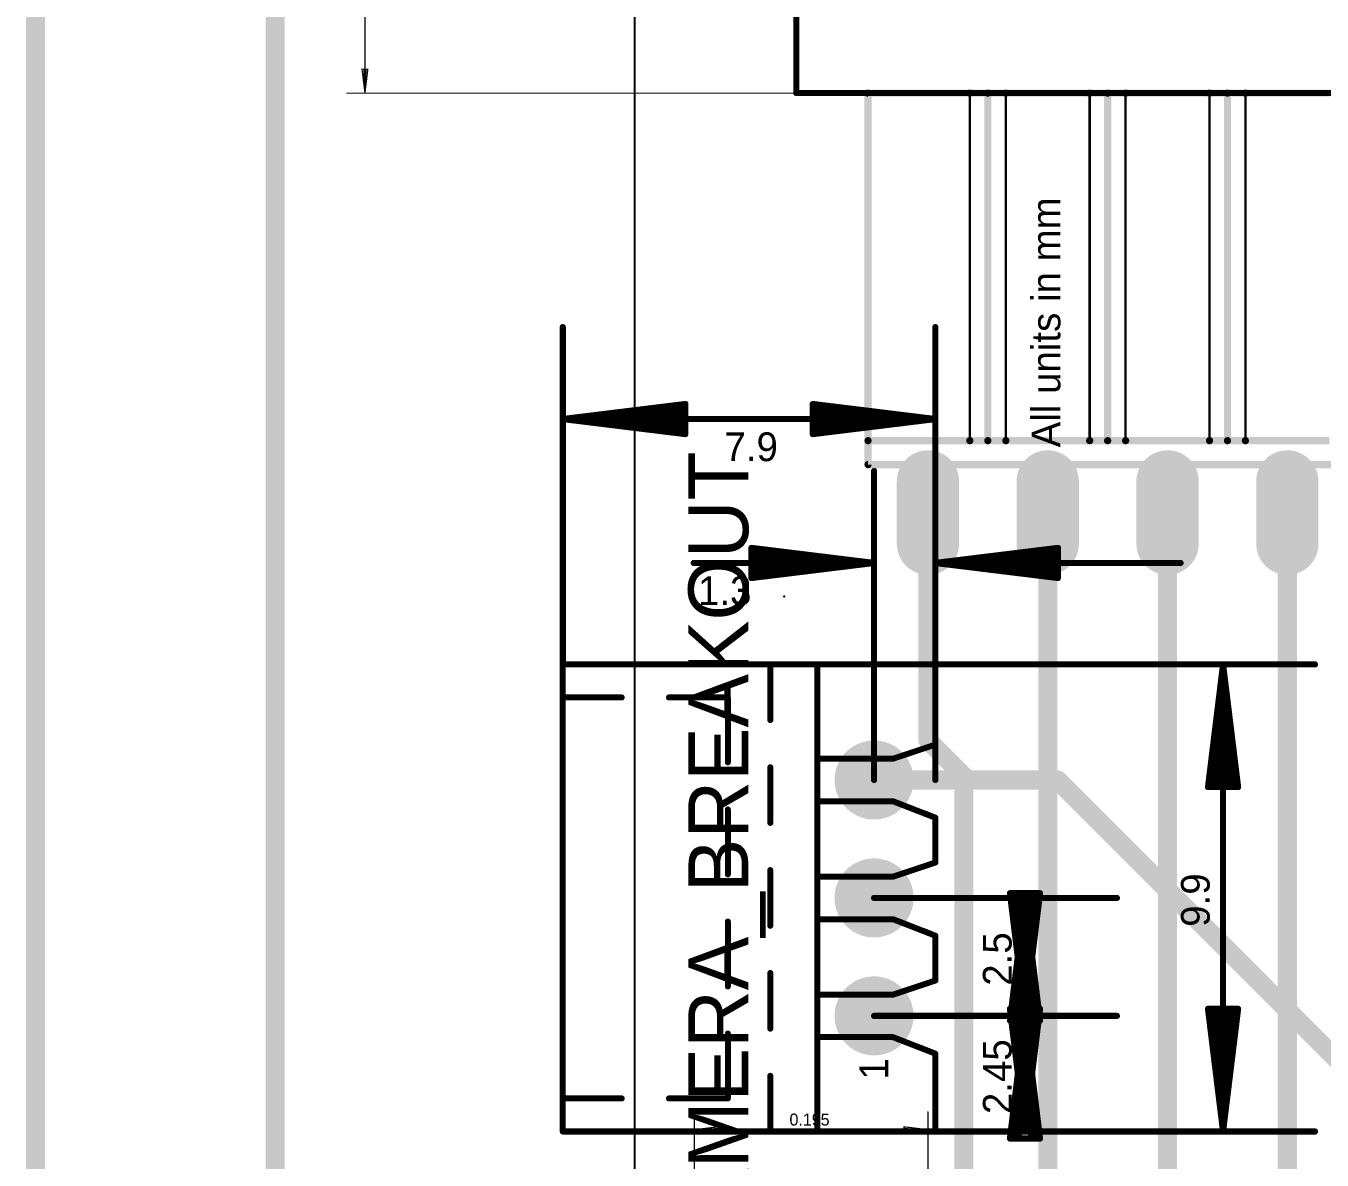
# Model space of a CAD drawing. Extents: x -0.51 to 2.89, y -0.85 to 2.71.
# Drawn here: x -0.508 to 0.574, y 0.53 to 1.476 of the extents above; entities that cross this region are included whole.
import ezdxf
from ezdxf.enums import TextEntityAlignment as Align

# ---------------------------------------------------------------- set-up
doc = ezdxf.new("R2010")
doc.units = 0
for name, color, linetype in [('1', 22, 'CONTINUOUS'), ('16', 175, 'CONTINUOUS'), ('17', 82, 'CONTINUOUS'), ('20', 7, 'CONTINUOUS'), ('21', 253, 'CONTINUOUS'), ('23', 7, 'CONTINUOUS'), ('27', 253, 'CONTINUOUS'), ('47', 253, 'CONTINUOUS'), ('49', 253, 'CONTINUOUS'), ('51', 253, 'CONTINUOUS')]:
    doc.layers.add(name, color=color, linetype=linetype)

# ---------------------------------------------------------------- blocks, each defined once
blk = doc.blocks.new('ROUNDP')
at = {"const_width": 0.5}
blk.add_lwpolyline([(0, -0.25, 1), (0, 0.25, 1), (0, -0.25)], format="xyb", dxfattribs=at)
blk = doc.blocks.new('RECT')
blk.add_solid([(-0.5, -0.5), (0.5, -0.5), (-0.5, 0.5), (0.5, 0.5)])
blk = doc.blocks.new('LONGP100')
at = {"const_width": 1}
blk.add_lwpolyline([(-0.5, 0), (0.5, 0)], dxfattribs=at)
at = {"const_width": 0.5}
for points in [[(-0.5, 0.25, 1), (-0.5, -0.25)], [(0.5, -0.25, 1), (0.5, 0.25)]]:
    blk.add_lwpolyline(points, format="xyb", dxfattribs=at)

msp = doc.modelspace()

# ---------------------------------------------------------------- linework, layer by layer
at = {"layer": '1', "const_width": 0.016}
for points in [[(-0.5, 2.7), (-0.5, -0.3)], [(0.245, 1.07), (0.245, 0.88)], [(0.345, 1.07), (0.345, 0.455)], [(0.445, 1.07), (0.445, 0.455)], [(0.545, 1.07), (0.545, 0.505)], [(0.245, 0.88), (0.275, 0.85)], [(0.275, 0.85), (0.275, 0.321)]]:
    msp.add_lwpolyline(points, dxfattribs=at)
at = {"layer": '1', "const_width": 0.008}
for points in [[(0.249, 1.07, 1), (0.241, 1.07)], [(0.349, 1.07, 1), (0.341, 1.07)], [(0.449, 1.07, 1), (0.441, 1.07)], [(0.549, 1.07, 1), (0.541, 1.07)], [(0.247828, 0.882828, 1), (0.242172, 0.877172)], [(0.241, 0.88, 1), (0.249, 0.88)], [(0.279, 0.85, 1), (0.271, 0.85)], [(0.272172, 0.847172, 1), (0.277828, 0.852828)]]:
    msp.add_lwpolyline(points, format="xyb", dxfattribs=at)
at = {"layer": '16', "const_width": 0.016}
for points in [[(-0.3, 2.55), (-0.3, -0.2)], [(0.2, 0.84685), (0.35315, 0.84685)], [(0.35315, 0.84685), (0.75, 0.45)]]:
    msp.add_lwpolyline(points, dxfattribs=at)
at = {"layer": '16', "const_width": 0.008}
for points in [[(0.2, 0.85085, 1), (0.2, 0.84285)], [(0.355978, 0.849679, 1), (0.350321, 0.844022)], [(0.35315, 0.84285, 1), (0.35315, 0.85085)]]:
    msp.add_lwpolyline(points, format="xyb", dxfattribs=at)
at = {"layer": '20'}
msp.add_line((0, 2.14), (0, 0), dxfattribs=at)
at = {"layer": '21'}
for points, const_width in [([(0.135, 2.12), (0.135, 1.42)], 0.005), ([(0.135, 1.42), (1.145, 1.42)], 0.005), ([(0.195, 1.13), (0.195, 1.42)], 0.006), ([(0.195, 1.42), (0.28, 1.42)], 0.006), ([(0.28, 1.42), (0.295, 1.42)], 0.006), ([(0.28, 1.42), (0.28, 1.13)], 0.002), ([(0.295, 1.42), (0.31, 1.42)], 0.006), ([(0.295, 1.42), (0.295, 1.13)], 0.006), ([(0.31, 1.42), (0.38, 1.42)], 0.006), ([(0.31, 1.42), (0.31, 1.13)], 0.002), ([(0.38, 1.42), (0.395, 1.42)], 0.006), ([(0.38, 1.42), (0.38, 1.13)], 0.002), ([(0.395, 1.42), (0.41, 1.42)], 0.006), ([(0.395, 1.42), (0.395, 1.13)], 0.006), ([(0.41, 1.42), (0.48, 1.42)], 0.006), ([(0.41, 1.42), (0.41, 1.13)], 0.002), ([(0.48, 1.42), (0.495, 1.42)], 0.006), ([(0.48, 1.42), (0.48, 1.13)], 0.002), ([(0.495, 1.42), (0.51, 1.42)], 0.006), ([(0.495, 1.42), (0.495, 1.13)], 0.006), ([(0.51, 1.42), (0.58, 1.42)], 0.006), ([(0.51, 1.42), (0.51, 1.13)], 0.002), ([(0.195, 1.11), (0.195, 1.13)], 0.006), ([(0.195, 1.13), (0.28, 1.13)], 0.006), ([(0.28, 1.13), (0.295, 1.13)], 0.006), ([(0.295, 1.13), (0.31, 1.13)], 0.006), ([(0.31, 1.13), (0.38, 1.13)], 0.006), ([(0.38, 1.13), (0.395, 1.13)], 0.006), ([(0.395, 1.13), (0.41, 1.13)], 0.006), ([(0.41, 1.13), (0.48, 1.13)], 0.006), ([(0.48, 1.13), (0.495, 1.13)], 0.006), ([(0.495, 1.13), (0.51, 1.13)], 0.006), ([(0.51, 1.13), (0.58, 1.13)], 0.006), ([(0.195, 1.11), (1.095, 1.11)], 0.006)]:
    msp.add_lwpolyline(points, dxfattribs=dict(at, const_width=const_width))
for points, const_width in [([(0.135, 1.42125, 1), (0.135, 1.41875)], 0.0025), ([(0.13375, 1.42, 1), (0.13625, 1.42)], 0.0025), ([(0.1965, 1.42, 1), (0.1935, 1.42)], 0.003), ([(0.195, 1.4215, 1), (0.195, 1.4185)], 0.003), ([(0.28, 1.4215, 1), (0.28, 1.4185)], 0.003), ([(0.28, 1.4185, 1), (0.28, 1.4215)], 0.003), ([(0.2805, 1.42, 1), (0.2795, 1.42)], 0.001), ([(0.295, 1.4215, 1), (0.295, 1.4185)], 0.003), ([(0.2965, 1.42, 1), (0.2935, 1.42)], 0.003), ([(0.295, 1.4185, 1), (0.295, 1.4215)], 0.003), ([(0.31, 1.4215, 1), (0.31, 1.4185)], 0.003), ([(0.31, 1.4185, 1), (0.31, 1.4215)], 0.003), ([(0.3105, 1.42, 1), (0.3095, 1.42)], 0.001), ([(0.38, 1.4215, 1), (0.38, 1.4185)], 0.003), ([(0.38, 1.4185, 1), (0.38, 1.4215)], 0.003), ([(0.3805, 1.42, 1), (0.3795, 1.42)], 0.001), ([(0.395, 1.4215, 1), (0.395, 1.4185)], 0.003), ([(0.3965, 1.42, 1), (0.3935, 1.42)], 0.003), ([(0.395, 1.4185, 1), (0.395, 1.4215)], 0.003), ([(0.41, 1.4215, 1), (0.41, 1.4185)], 0.003), ([(0.41, 1.4185, 1), (0.41, 1.4215)], 0.003), ([(0.4105, 1.42, 1), (0.4095, 1.42)], 0.001), ([(0.48, 1.4215, 1), (0.48, 1.4185)], 0.003), ([(0.48, 1.4185, 1), (0.48, 1.4215)], 0.003), ([(0.4805, 1.42, 1), (0.4795, 1.42)], 0.001), ([(0.495, 1.4215, 1), (0.495, 1.4185)], 0.003), ([(0.4965, 1.42, 1), (0.4935, 1.42)], 0.003), ([(0.495, 1.4185, 1), (0.495, 1.4215)], 0.003), ([(0.51, 1.4215, 1), (0.51, 1.4185)], 0.003), ([(0.51, 1.4185, 1), (0.51, 1.4215)], 0.003), ([(0.5105, 1.42, 1), (0.5095, 1.42)], 0.001), ([(0.1965, 1.13, 1), (0.1935, 1.13)], 0.003), ([(0.195, 1.1315, 1), (0.195, 1.1285)], 0.003), ([(0.1935, 1.13, 1), (0.1965, 1.13)], 0.003), ([(0.28, 1.1315, 1), (0.28, 1.1285)], 0.003), ([(0.28, 1.1285, 1), (0.28, 1.1315)], 0.003), ([(0.2795, 1.13, 1), (0.2805, 1.13)], 0.001), ([(0.295, 1.1315, 1), (0.295, 1.1285)], 0.003), ([(0.2935, 1.13, 1), (0.2965, 1.13)], 0.003), ([(0.295, 1.1285, 1), (0.295, 1.1315)], 0.003), ([(0.31, 1.1315, 1), (0.31, 1.1285)], 0.003), ([(0.31, 1.1285, 1), (0.31, 1.1315)], 0.003), ([(0.3095, 1.13, 1), (0.3105, 1.13)], 0.001), ([(0.38, 1.1315, 1), (0.38, 1.1285)], 0.003), ([(0.38, 1.1285, 1), (0.38, 1.1315)], 0.003), ([(0.3795, 1.13, 1), (0.3805, 1.13)], 0.001), ([(0.395, 1.1315, 1), (0.395, 1.1285)], 0.003), ([(0.3935, 1.13, 1), (0.3965, 1.13)], 0.003), ([(0.395, 1.1285, 1), (0.395, 1.1315)], 0.003), ([(0.41, 1.1315, 1), (0.41, 1.1285)], 0.003), ([(0.41, 1.1285, 1), (0.41, 1.1315)], 0.003), ([(0.4095, 1.13, 1), (0.4105, 1.13)], 0.001), ([(0.48, 1.1315, 1), (0.48, 1.1285)], 0.003), ([(0.48, 1.1285, 1), (0.48, 1.1315)], 0.003), ([(0.4795, 1.13, 1), (0.4805, 1.13)], 0.001), ([(0.495, 1.1315, 1), (0.495, 1.1285)], 0.003), ([(0.4935, 1.13, 1), (0.4965, 1.13)], 0.003), ([(0.495, 1.1285, 1), (0.495, 1.1315)], 0.003), ([(0.51, 1.1315, 1), (0.51, 1.1285)], 0.003), ([(0.51, 1.1285, 1), (0.51, 1.1315)], 0.003), ([(0.5095, 1.13, 1), (0.5105, 1.13)], 0.001), ([(0.195, 1.1115, 1), (0.195, 1.1085)], 0.003), ([(0.1935, 1.11, 1), (0.1965, 1.11)], 0.003)]:
    msp.add_lwpolyline(points, format="xyb", dxfattribs=dict(at, const_width=const_width))
at = {"layer": '23'}
for p in [(0.125, 1), (0.2, 0.65)]:
    msp.add_point(p, dxfattribs=at)
at = {"layer": '47'}
for points, const_width in [([(-0.225, 1.42), (-0.225, 2.12)], 0.001), ([(-0.225, 1.42), (-0.227456, 1.44)], 0.001), ([(-0.227456, 1.44), (-0.222544, 1.44)], 0.001), ([(-0.225, 1.42), (-0.226, 1.44)], 0.001), ([(-0.222544, 1.44), (-0.225, 1.42)], 0.001), ([(-0.224, 1.44), (-0.225, 1.42)], 0.001), ([(0.135, 1.42), (-0.24, 1.42)], 0.001), ([(-0.059843, 0.943307), (-0.059843, 1.224803)], 0.005118), ([(0.251181, 0.943307), (0.251181, 1.224803)], 0.005118), ([(0.04252, 1.1606), (-0.059843, 1.148031)], 0.005118), ([(0.04252, 1.158268), (-0.059843, 1.148031)], 0.005118), ([(0.04252, 1.135463), (0.04252, 1.1606)], 0.005118), ([(0.148819, 1.135463), (0.148819, 1.1606)], 0.005118), ([(0.148819, 1.1606), (0.251181, 1.148031)], 0.005118), ([(0.148819, 1.158268), (0.251181, 1.148031)], 0.005118), ([(0.04252, 1.15315), (-0.059843, 1.148031)], 0.005118), ([(0.251181, 1.148031), (-0.059843, 1.148031)], 0.005118), ([(-0.059843, 1.148031), (0.04252, 1.135463)], 0.005118), ([(-0.059843, 1.148031), (0.04252, 1.142913)], 0.005118), ([(-0.059843, 1.148031), (0.04252, 1.137795)], 0.005118), ([(0.148819, 1.15315), (0.251181, 1.148031)], 0.005118), ([(0.251181, 1.148031), (0.148819, 1.135463)], 0.005118), ([(0.251181, 1.148031), (0.148819, 1.142913)], 0.005118), ([(0.251181, 1.148031), (0.148819, 1.137795)], 0.005118), ([(0.2, 0.84685), (0.2, 1.104724)], 0.005118), ([(0.251181, 0.84685), (0.251181, 1.104724)], 0.005118), ([(0.097638, 1.015384), (0.097638, 1.040521)], 0.005118), ([(0.097638, 1.040521), (0.2, 1.027953)], 0.005118), ([(0.097638, 1.038189), (0.2, 1.027953)], 0.005118), ([(0.353543, 1.040521), (0.251181, 1.027953)], 0.005118), ([(0.353543, 1.038189), (0.251181, 1.027953)], 0.005118), ([(0.353543, 1.015384), (0.353543, 1.040521)], 0.005118), ([(0.2, 1.027953), (0.049494, 1.027953)], 0.005118), ([(0.097638, 1.033071), (0.2, 1.027953)], 0.005118), ([(0.2, 1.027953), (0.097638, 1.015384)], 0.005118), ([(0.2, 1.027953), (0.097638, 1.022835)], 0.005118), ([(0.2, 1.027953), (0.097638, 1.017717)], 0.005118), ([(0.353543, 1.033071), (0.251181, 1.027953)], 0.005118), ([(0.251181, 1.027953), (0.455906, 1.027953)], 0.005118), ([(0.251181, 1.027953), (0.353543, 1.015384)], 0.005118), ([(0.251181, 1.027953), (0.353543, 1.022835)], 0.005118), ([(0.251181, 1.027953), (0.353543, 1.017717)], 0.005118), ([(-0.059843, 0.943307), (0.56811, 0.943307)], 0.005118), ([(0.491339, 0.943307), (0.47877, 0.840945)], 0.005118), ([(0.491339, 0.943307), (0.481102, 0.840945)], 0.005118), ([(0.491339, 0.943307), (0.48622, 0.840945)], 0.005118), ([(0.491339, 0.943307), (0.491339, 0.553543)], 0.005118), ([(0.503907, 0.840945), (0.491339, 0.943307)], 0.005118), ([(0.496457, 0.840945), (0.491339, 0.943307)], 0.005118), ([(0.501575, 0.840945), (0.491339, 0.943307)], 0.005118), ([(0.47877, 0.840945), (0.503907, 0.840945)], 0.005118), ([(0.2, 0.748425), (0.402756, 0.748425)], 0.005118), ([(0.325984, 0.65), (0.313416, 0.752362)], 0.005118), ([(0.313416, 0.752362), (0.338553, 0.752362)], 0.005118), ([(0.325984, 0.748425), (0.313416, 0.646063)], 0.005118), ([(0.325984, 0.65), (0.315748, 0.752362)], 0.005118), ([(0.325984, 0.748425), (0.315748, 0.646063)], 0.005118), ([(0.325984, 0.65), (0.320866, 0.752362)], 0.005118), ([(0.325984, 0.748425), (0.320866, 0.646063)], 0.005118), ([(0.338553, 0.752362), (0.325984, 0.65)], 0.005118), ([(0.331102, 0.752362), (0.325984, 0.65)], 0.005118), ([(0.33622, 0.752362), (0.325984, 0.65)], 0.005118), ([(0.325984, 0.748425), (0.325984, 0.65)], 0.005118), ([(0.338553, 0.646063), (0.325984, 0.748425)], 0.005118), ([(0.331102, 0.646063), (0.325984, 0.748425)], 0.005118), ([(0.33622, 0.646063), (0.325984, 0.748425)], 0.005118), ([(0.2, 0.65), (0.402756, 0.65)], 0.005118), ([(0.251181, 0.65), (0.402756, 0.65)], 0.005118), ([(0.325984, 0.553543), (0.313416, 0.655906)], 0.005118), ([(0.313416, 0.655906), (0.338553, 0.655906)], 0.005118), ([(0.325984, 0.65), (0.313416, 0.547638)], 0.005118), ([(0.325984, 0.553543), (0.315748, 0.655906)], 0.005118), ([(0.325984, 0.65), (0.315748, 0.547638)], 0.005118), ([(0.325984, 0.553543), (0.320866, 0.655906)], 0.005118), ([(0.325984, 0.65), (0.320866, 0.547638)], 0.005118), ([(0.338553, 0.655906), (0.325984, 0.553543)], 0.005118), ([(0.331102, 0.655906), (0.325984, 0.553543)], 0.005118), ([(0.33622, 0.655906), (0.325984, 0.553543)], 0.005118), ([(0.325984, 0.553543), (0.325984, 0.65)], 0.005118), ([(0.338553, 0.547638), (0.325984, 0.65)], 0.005118), ([(0.331102, 0.547638), (0.325984, 0.65)], 0.005118), ([(0.33622, 0.547638), (0.325984, 0.65)], 0.005118), ([(0.491339, 0.553543), (0.47877, 0.655906)], 0.005118), ([(0.47877, 0.655906), (0.503907, 0.655906)], 0.005118), ([(0.491339, 0.553543), (0.481102, 0.655906)], 0.005118), ([(0.491339, 0.553543), (0.48622, 0.655906)], 0.005118), ([(0.503907, 0.655906), (0.491339, 0.553543)], 0.005118), ([(0.496457, 0.655906), (0.491339, 0.553543)], 0.005118), ([(0.501575, 0.655906), (0.491339, 0.553543)], 0.005118), ([(0.313416, 0.646063), (0.338553, 0.646063)], 0.005118), ([(0.05, 0.135), (0.05, 0.57)], 0.001), ([(0.245, 0.375), (0.245, 0.57)], 0.001), ([(-0.059843, 0.553543), (0.56811, 0.553543)], 0.005118), ([(0.05, 0.555), (0.07, 0.557456)], 0.001), ([(0.05, 0.555), (0.07, 0.556)], 0.001), ([(0.245, 0.555), (0.05, 0.555)], 0.001), ([(0.07, 0.552544), (0.05, 0.555)], 0.001), ([(0.07, 0.554), (0.05, 0.555)], 0.001), ([(0.07, 0.557456), (0.07, 0.552544)], 0.001), ([(0.245, 0.555), (0.225, 0.557456)], 0.001), ([(0.225, 0.557456), (0.225, 0.552544)], 0.001), ([(0.245, 0.555), (0.225, 0.556)], 0.001), ([(0.225, 0.552544), (0.245, 0.555)], 0.001), ([(0.225, 0.554), (0.245, 0.555)], 0.001), ([(0.251181, 0.553543), (0.402756, 0.553543)], 0.005118), ([(0.313416, 0.547638), (0.338553, 0.547638)], 0.005118)]:
    msp.add_lwpolyline(points, dxfattribs=dict(at, const_width=const_width))
for points, const_width in [([(-0.227208, 1.44003, 1), (-0.227704, 1.43997)], 0.0005), ([(-0.227456, 1.44025, 1), (-0.227456, 1.43975)], 0.0005), ([(-0.22575, 1.440012, 1), (-0.22625, 1.439988)], 0.0005), ([(-0.22375, 1.439988, 1), (-0.22425, 1.440012)], 0.0005), ([(-0.222296, 1.43997, 1), (-0.222792, 1.44003)], 0.0005), ([(-0.222544, 1.43975, 1), (-0.222544, 1.44025)], 0.0005), ([(-0.24, 1.42025, 1), (-0.24, 1.41975)], 0.0005), ([(-0.225248, 1.42003, 1), (-0.224752, 1.41997)], 0.0005), ([(-0.22525, 1.419988, 1), (-0.22475, 1.420012)], 0.0005), ([(-0.22525, 1.420012, 1), (-0.22475, 1.419988)], 0.0005), ([(-0.22525, 1.42, 1), (-0.22475, 1.42)], 0.0005), ([(-0.225248, 1.41997, 1), (-0.224752, 1.42003)], 0.0005), ([(0.135, 1.41975, 1), (0.135, 1.42025)], 0.0005), ([(-0.058563, 1.224803, 1), (-0.061122, 1.224803)], 0.002559), ([(0.252461, 1.224803, 1), (0.249902, 1.224803)], 0.002559), ([(0.043799, 1.1606, 1), (0.04124, 1.1606)], 0.002559), ([(0.042676, 1.15933, 1), (0.042364, 1.16187)], 0.002559), ([(0.042647, 1.156995, 1), (0.042392, 1.159541)], 0.002559), ([(0.150098, 1.1606, 1), (0.147539, 1.1606)], 0.002559), ([(0.148975, 1.16187, 1), (0.148663, 1.15933)], 0.002559), ([(0.148946, 1.159541, 1), (0.148692, 1.156995)], 0.002559), ([(-0.059843, 1.149311, 1), (-0.059843, 1.146752)], 0.002559), ([(-0.059715, 1.149305, 1), (-0.05997, 1.146758)], 0.002559), ([(-0.05997, 1.149305, 1), (-0.059715, 1.146758)], 0.002559), ([(-0.059687, 1.149301, 1), (-0.059998, 1.146762)], 0.002559), ([(-0.059779, 1.149309, 1), (-0.059906, 1.146754)], 0.002559), ([(-0.059906, 1.149309, 1), (-0.059779, 1.146754)], 0.002559), ([(-0.059998, 1.149301, 1), (-0.059687, 1.146762)], 0.002559), ([(0.042584, 1.151872, 1), (0.042456, 1.154428)], 0.002559), ([(0.148883, 1.154428, 1), (0.148755, 1.151872)], 0.002559), ([(0.251337, 1.146762, 1), (0.251025, 1.149301)], 0.002559), ([(0.251025, 1.146762, 1), (0.251337, 1.149301)], 0.002559), ([(0.251308, 1.146758, 1), (0.251054, 1.149305)], 0.002559), ([(0.251054, 1.146758, 1), (0.251308, 1.149305)], 0.002559), ([(0.251245, 1.146754, 1), (0.251117, 1.149309)], 0.002559), ([(0.251117, 1.146754, 1), (0.251245, 1.149309)], 0.002559), ([(0.251181, 1.146752, 1), (0.251181, 1.149311)], 0.002559), ([(0.04124, 1.135463, 1), (0.043799, 1.135463)], 0.002559), ([(0.042364, 1.134193, 1), (0.042676, 1.136733)], 0.002559), ([(0.042392, 1.136522, 1), (0.042647, 1.139068)], 0.002559), ([(0.042456, 1.141635, 1), (0.042584, 1.144191)], 0.002559), ([(0.148755, 1.144191, 1), (0.148883, 1.141635)], 0.002559), ([(0.148692, 1.139068, 1), (0.148946, 1.136522)], 0.002559), ([(0.148663, 1.136733, 1), (0.148975, 1.134193)], 0.002559), ([(0.147539, 1.135463, 1), (0.150098, 1.135463)], 0.002559), ([(0.20128, 1.104724, 1), (0.19872, 1.104724)], 0.002559), ([(0.252461, 1.104724, 1), (0.249902, 1.104724)], 0.002559), ([(0.098917, 1.040521, 1), (0.096358, 1.040521)], 0.002559), ([(0.097794, 1.041791, 1), (0.097482, 1.039251)], 0.002559), ([(0.097765, 1.039462, 1), (0.09751, 1.036916)], 0.002559), ([(0.354823, 1.040521, 1), (0.352264, 1.040521)], 0.002559), ([(0.353699, 1.039251, 1), (0.353387, 1.041791)], 0.002559), ([(0.353671, 1.036916, 1), (0.353416, 1.039462)], 0.002559), ([(0.049494, 1.029232, 1), (0.049494, 1.026673)], 0.002559), ([(0.097702, 1.034349, 1), (0.097574, 1.031793)], 0.002559), ([(0.200156, 1.026683, 1), (0.199844, 1.029223)], 0.002559), ([(0.199844, 1.026683, 1), (0.200156, 1.029223)], 0.002559), ([(0.200127, 1.02668, 1), (0.199873, 1.029226)], 0.002559), ([(0.199873, 1.02668, 1), (0.200127, 1.029226)], 0.002559), ([(0.200064, 1.026675, 1), (0.199936, 1.029231)], 0.002559), ([(0.199936, 1.026675, 1), (0.200064, 1.029231)], 0.002559), ([(0.2, 1.026673, 1), (0.2, 1.029232)], 0.002559), ([(0.251181, 1.029232, 1), (0.251181, 1.026673)], 0.002559), ([(0.251337, 1.029223, 1), (0.251025, 1.026683)], 0.002559), ([(0.251245, 1.029231, 1), (0.251117, 1.026675)], 0.002559), ([(0.251308, 1.029226, 1), (0.251054, 1.02668)], 0.002559), ([(0.251117, 1.029231, 1), (0.251245, 1.026675)], 0.002559), ([(0.251054, 1.029226, 1), (0.251308, 1.02668)], 0.002559), ([(0.251025, 1.029223, 1), (0.251337, 1.026683)], 0.002559), ([(0.353607, 1.031793, 1), (0.353479, 1.034349)], 0.002559), ([(0.455906, 1.026673, 1), (0.455906, 1.029232)], 0.002559), ([(0.09751, 1.01899, 1), (0.097765, 1.016443)], 0.002559), ([(0.097574, 1.024113, 1), (0.097702, 1.021557)], 0.002559), ([(0.097482, 1.016654, 1), (0.097794, 1.014114)], 0.002559), ([(0.353387, 1.014114, 1), (0.353699, 1.016654)], 0.002559), ([(0.353416, 1.016443, 1), (0.353671, 1.01899)], 0.002559), ([(0.353479, 1.021557, 1), (0.353607, 1.024113)], 0.002559), ([(0.096358, 1.015384, 1), (0.098917, 1.015384)], 0.002559), ([(0.352264, 1.015384, 1), (0.354823, 1.015384)], 0.002559), ([(-0.059843, 0.944587, 1), (-0.059843, 0.942028)], 0.002559), ([(-0.061122, 0.943307, 1), (-0.058563, 0.943307)], 0.002559), ([(0.249902, 0.943307, 1), (0.252461, 0.943307)], 0.002559), ([(0.492612, 0.943434, 1), (0.490065, 0.94318)], 0.002559), ([(0.492618, 0.943307, 1), (0.490059, 0.943307)], 0.002559), ([(0.492609, 0.943463, 1), (0.490069, 0.943151)], 0.002559), ([(0.492617, 0.943371, 1), (0.490061, 0.943243)], 0.002559), ([(0.492617, 0.943243, 1), (0.490061, 0.943371)], 0.002559), ([(0.492612, 0.94318, 1), (0.490065, 0.943434)], 0.002559), ([(0.492609, 0.943151, 1), (0.490069, 0.943463)], 0.002559), ([(0.56811, 0.942028, 1), (0.56811, 0.944587)], 0.002559), ([(0.19872, 0.84685, 1), (0.20128, 0.84685)], 0.002559), ([(0.249902, 0.84685, 1), (0.252461, 0.84685)], 0.002559), ([(0.47877, 0.842224, 1), (0.47877, 0.839665)], 0.002559), ([(0.4775, 0.841101, 1), (0.48004, 0.840789)], 0.002559), ([(0.479829, 0.841072, 1), (0.482376, 0.840818)], 0.002559), ([(0.484943, 0.841009, 1), (0.487498, 0.840881)], 0.002559), ([(0.495179, 0.840881, 1), (0.497735, 0.841009)], 0.002559), ([(0.500302, 0.840818, 1), (0.502848, 0.841072)], 0.002559), ([(0.502637, 0.840789, 1), (0.505177, 0.841101)], 0.002559), ([(0.503907, 0.839665, 1), (0.503907, 0.842224)], 0.002559), ([(0.2, 0.749705, 1), (0.2, 0.747146)], 0.002559), ([(0.313416, 0.753642, 1), (0.313416, 0.751083)], 0.002559), ([(0.314686, 0.752518, 1), (0.312146, 0.752206)], 0.002559), ([(0.317021, 0.75249, 1), (0.314475, 0.752235)], 0.002559), ([(0.322144, 0.752426, 1), (0.319588, 0.752298)], 0.002559), ([(0.327254, 0.748581, 1), (0.324714, 0.748269)], 0.002559), ([(0.327262, 0.748489, 1), (0.324706, 0.748361)], 0.002559), ([(0.327257, 0.748553, 1), (0.324711, 0.748298)], 0.002559), ([(0.327264, 0.748425, 1), (0.324705, 0.748425)], 0.002559), ([(0.327262, 0.748361, 1), (0.324706, 0.748489)], 0.002559), ([(0.327257, 0.748298, 1), (0.324711, 0.748553)], 0.002559), ([(0.327254, 0.748269, 1), (0.324714, 0.748581)], 0.002559), ([(0.33238, 0.752298, 1), (0.329824, 0.752426)], 0.002559), ([(0.337494, 0.752235, 1), (0.334947, 0.75249)], 0.002559), ([(0.339823, 0.752206, 1), (0.337283, 0.752518)], 0.002559), ([(0.338553, 0.751083, 1), (0.338553, 0.753642)], 0.002559), ([(0.402756, 0.747146, 1), (0.402756, 0.749705)], 0.002559), ([(0.2, 0.65128, 1), (0.2, 0.64872)], 0.002559), ([(0.251181, 0.65128, 1), (0.251181, 0.64872)], 0.002559), ([(0.313416, 0.657185, 1), (0.313416, 0.654626)], 0.002559), ([(0.314686, 0.656061, 1), (0.312146, 0.65575)], 0.002559), ([(0.317021, 0.656033, 1), (0.314475, 0.655778)], 0.002559), ([(0.322144, 0.655969, 1), (0.319588, 0.655842)], 0.002559), ([(0.327254, 0.650156, 1), (0.324714, 0.649844)], 0.002559), ([(0.327262, 0.650064, 1), (0.324706, 0.649936)], 0.002559), ([(0.327257, 0.650127, 1), (0.324711, 0.649873)], 0.002559), ([(0.324714, 0.650156, 1), (0.327254, 0.649844)], 0.002559), ([(0.324711, 0.650127, 1), (0.327257, 0.649873)], 0.002559), ([(0.324706, 0.650064, 1), (0.327262, 0.649936)], 0.002559), ([(0.327264, 0.65, 1), (0.324705, 0.65)], 0.002559), ([(0.324705, 0.65, 1), (0.327264, 0.65)], 0.002559), ([(0.327262, 0.649936, 1), (0.324706, 0.650064)], 0.002559), ([(0.324706, 0.649936, 1), (0.327262, 0.650064)], 0.002559), ([(0.327257, 0.649873, 1), (0.324711, 0.650127)], 0.002559), ([(0.324711, 0.649873, 1), (0.327257, 0.650127)], 0.002559), ([(0.327254, 0.649844, 1), (0.324714, 0.650156)], 0.002559), ([(0.324714, 0.649844, 1), (0.327254, 0.650156)], 0.002559), ([(0.33238, 0.655842, 1), (0.329824, 0.655969)], 0.002559), ([(0.337494, 0.655778, 1), (0.334947, 0.656033)], 0.002559), ([(0.339823, 0.65575, 1), (0.337283, 0.656061)], 0.002559), ([(0.338553, 0.654626, 1), (0.338553, 0.657185)], 0.002559), ([(0.402756, 0.64872, 1), (0.402756, 0.65128)], 0.002559), ([(0.402756, 0.64872, 1), (0.402756, 0.65128)], 0.002559), ([(0.47877, 0.657185, 1), (0.47877, 0.654626)], 0.002559), ([(0.48004, 0.656061, 1), (0.4775, 0.65575)], 0.002559), ([(0.482376, 0.656033, 1), (0.479829, 0.655778)], 0.002559), ([(0.487498, 0.655969, 1), (0.484943, 0.655842)], 0.002559), ([(0.497735, 0.655842, 1), (0.495179, 0.655969)], 0.002559), ([(0.502848, 0.655778, 1), (0.500302, 0.656033)], 0.002559), ([(0.505177, 0.65575, 1), (0.502637, 0.656061)], 0.002559), ([(0.503907, 0.654626, 1), (0.503907, 0.657185)], 0.002559), ([(0.313416, 0.647343, 1), (0.313416, 0.644783)], 0.002559), ([(0.312146, 0.646219, 1), (0.314686, 0.645907)], 0.002559), ([(0.314475, 0.64619, 1), (0.317021, 0.645936)], 0.002559), ([(0.319588, 0.646127, 1), (0.322144, 0.645999)], 0.002559), ([(0.329824, 0.645999, 1), (0.33238, 0.646127)], 0.002559), ([(0.334947, 0.645936, 1), (0.337494, 0.64619)], 0.002559), ([(0.337283, 0.645907, 1), (0.339823, 0.646219)], 0.002559), ([(0.338553, 0.644783, 1), (0.338553, 0.647343)], 0.002559), ([(0.05025, 0.57, 1), (0.04975, 0.57)], 0.0005), ([(0.24525, 0.57, 1), (0.24475, 0.57)], 0.0005), ([(-0.059843, 0.554823, 1), (-0.059843, 0.552264)], 0.002559), ([(0.05, 0.55525, 1), (0.05, 0.55475)], 0.0005), ([(0.05003, 0.555248, 1), (0.04997, 0.554752)], 0.0005), ([(0.049988, 0.55525, 1), (0.050012, 0.55475)], 0.0005), ([(0.050012, 0.55525, 1), (0.049988, 0.55475)], 0.0005), ([(0.04997, 0.555248, 1), (0.05003, 0.554752)], 0.0005), ([(0.07025, 0.557456, 1), (0.06975, 0.557456)], 0.0005), ([(0.06975, 0.552544, 1), (0.07025, 0.552544)], 0.0005), ([(0.07003, 0.557208, 1), (0.06997, 0.557704)], 0.0005), ([(0.06997, 0.552296, 1), (0.07003, 0.552792)], 0.0005), ([(0.070012, 0.55575, 1), (0.069988, 0.55625)], 0.0005), ([(0.069988, 0.55375, 1), (0.070012, 0.55425)], 0.0005), ([(0.22503, 0.557704, 1), (0.22497, 0.557208)], 0.0005), ([(0.22525, 0.557456, 1), (0.22475, 0.557456)], 0.0005), ([(0.225012, 0.55625, 1), (0.224988, 0.55575)], 0.0005), ([(0.224988, 0.55425, 1), (0.225012, 0.55375)], 0.0005), ([(0.22497, 0.552792, 1), (0.22503, 0.552296)], 0.0005), ([(0.22475, 0.552544, 1), (0.22525, 0.552544)], 0.0005), ([(0.24503, 0.554752, 1), (0.24497, 0.555248)], 0.0005), ([(0.24497, 0.554752, 1), (0.24503, 0.555248)], 0.0005), ([(0.244988, 0.55475, 1), (0.245012, 0.55525)], 0.0005), ([(0.245012, 0.55475, 1), (0.244988, 0.55525)], 0.0005), ([(0.245, 0.55475, 1), (0.245, 0.55525)], 0.0005), ([(0.251181, 0.554823, 1), (0.251181, 0.552264)], 0.002559), ([(0.324714, 0.553699, 1), (0.327254, 0.553387)], 0.002559), ([(0.324711, 0.553671, 1), (0.327257, 0.553416)], 0.002559), ([(0.324706, 0.553607, 1), (0.327262, 0.553479)], 0.002559), ([(0.324705, 0.553543, 1), (0.327264, 0.553543)], 0.002559), ([(0.324706, 0.553479, 1), (0.327262, 0.553607)], 0.002559), ([(0.324711, 0.553416, 1), (0.327257, 0.553671)], 0.002559), ([(0.324714, 0.553387, 1), (0.327254, 0.553699)], 0.002559), ([(0.402756, 0.552264, 1), (0.402756, 0.554823)], 0.002559), ([(0.490065, 0.553671, 1), (0.492612, 0.553416)], 0.002559), ([(0.490069, 0.553699, 1), (0.492609, 0.553387)], 0.002559), ([(0.490061, 0.553607, 1), (0.492617, 0.553479)], 0.002559), ([(0.490059, 0.553543, 1), (0.492618, 0.553543)], 0.002559), ([(0.490061, 0.553479, 1), (0.492617, 0.553607)], 0.002559), ([(0.490065, 0.553416, 1), (0.492612, 0.553671)], 0.002559), ([(0.490069, 0.553387, 1), (0.492609, 0.553699)], 0.002559), ([(0.56811, 0.552264, 1), (0.56811, 0.554823)], 0.002559), ([(0.313416, 0.548917, 1), (0.313416, 0.546358)], 0.002559), ([(0.312146, 0.547794, 1), (0.314686, 0.547482)], 0.002559), ([(0.314475, 0.547765, 1), (0.317021, 0.54751)], 0.002559), ([(0.319588, 0.547702, 1), (0.322144, 0.547574)], 0.002559), ([(0.329824, 0.547574, 1), (0.33238, 0.547702)], 0.002559), ([(0.334947, 0.54751, 1), (0.337494, 0.547765)], 0.002559), ([(0.337283, 0.547482, 1), (0.339823, 0.547794)], 0.002559), ([(0.338553, 0.546358, 1), (0.338553, 0.548917)], 0.002559)]:
    msp.add_lwpolyline(points, format="xyb", dxfattribs=dict(at, const_width=const_width))
at = {"layer": '49', "const_width": 0.005}
for points in [[(0.113386, 0.89685), (0.113386, 0.943307)], [(0.152756, 0.864567), (0.152756, 0.943307)], [(-0.01063, 0.915748), (-0.059843, 0.915748)], [(0.077953, 0.915748), (0.02874, 0.915748)], [(0.077953, 0.861614), (0.077953, 0.915748)], [(0.113386, 0.811024), (0.113386, 0.85748)], [(0.077953, 0.76811), (0.077953, 0.822244)], [(0.152756, 0.766142), (0.152756, 0.829134)], [(0.113386, 0.725197), (0.113386, 0.771654)], [(0.077953, 0.674606), (0.077953, 0.72874)], [(0.152756, 0.667717), (0.152756, 0.730709)], [(0.113386, 0.63937), (0.113386, 0.685827)], [(0.077953, 0.581102), (0.077953, 0.635236)], [(0.152756, 0.553543), (0.152756, 0.632283)], [(0.113386, 0.553543), (0.113386, 0.6)], [(-0.059843, 0.581102), (-0.01063, 0.581102)], [(0.02874, 0.581102), (0.077953, 0.581102)]]:
    msp.add_lwpolyline(points, dxfattribs=at)
at = {"layer": '49', "const_width": 0.0025}
for points in [[(0.114636, 0.943307, 1), (0.112136, 0.943307)], [(0.154006, 0.943307, 1), (0.151506, 0.943307)], [(-0.059843, 0.916998, 1), (-0.059843, 0.914498)], [(-0.01063, 0.914498, 1), (-0.01063, 0.916998)], [(0.02874, 0.916998, 1), (0.02874, 0.914498)], [(0.079203, 0.915748, 1), (0.076703, 0.915748)], [(0.077953, 0.914498, 1), (0.077953, 0.916998)], [(0.112136, 0.89685, 1), (0.114636, 0.89685)], [(0.151506, 0.864567, 1), (0.154006, 0.864567)], [(0.076703, 0.861614, 1), (0.079203, 0.861614)], [(0.114636, 0.85748, 1), (0.112136, 0.85748)], [(0.079203, 0.822244, 1), (0.076703, 0.822244)], [(0.154006, 0.829134, 1), (0.151506, 0.829134)], [(0.112136, 0.811024, 1), (0.114636, 0.811024)], [(0.076703, 0.76811, 1), (0.079203, 0.76811)], [(0.114636, 0.771654, 1), (0.112136, 0.771654)], [(0.151506, 0.766142, 1), (0.154006, 0.766142)], [(0.079203, 0.72874, 1), (0.076703, 0.72874)], [(0.112136, 0.725197, 1), (0.114636, 0.725197)], [(0.154006, 0.730709, 1), (0.151506, 0.730709)], [(0.114636, 0.685827, 1), (0.112136, 0.685827)], [(0.076703, 0.674606, 1), (0.079203, 0.674606)], [(0.151506, 0.667717, 1), (0.154006, 0.667717)], [(0.112136, 0.63937, 1), (0.114636, 0.63937)], [(0.079203, 0.635236, 1), (0.076703, 0.635236)], [(0.154006, 0.632283, 1), (0.151506, 0.632283)], [(0.114636, 0.6, 1), (0.112136, 0.6)], [(-0.059843, 0.582352, 1), (-0.059843, 0.579852)], [(-0.01063, 0.579852, 1), (-0.01063, 0.582352)], [(0.02874, 0.582352, 1), (0.02874, 0.579852)], [(0.076703, 0.581102, 1), (0.079203, 0.581102)], [(0.077953, 0.579852, 1), (0.077953, 0.582352)], [(0.112136, 0.553543, 1), (0.114636, 0.553543)], [(0.151506, 0.553543, 1), (0.154006, 0.553543)]]:
    msp.add_lwpolyline(points, format="xyb", dxfattribs=at)
at = {"layer": '51', "const_width": 0.005}
for points in [[(0.251181, 0.943307), (-0.059843, 0.943307)], [(-0.059843, 0.943307), (-0.059843, 0.553543)], [(0.251181, 0.876378), (0.251181, 0.943307)], [(0.215748, 0.864567), (0.251181, 0.876378)], [(0.152756, 0.829134), (0.152756, 0.864567)], [(0.152756, 0.864567), (0.215748, 0.864567)], [(0.152756, 0.829134), (0.152756, 0.864567)], [(0.152756, 0.829134), (0.215748, 0.829134)], [(0.215748, 0.829134), (0.251181, 0.815354)], [(0.251181, 0.815354), (0.241339, 0.819291)], [(0.251181, 0.777953), (0.251181, 0.815354)], [(0.215748, 0.766142), (0.251181, 0.777953)], [(0.152756, 0.730709), (0.152756, 0.766142)], [(0.152756, 0.766142), (0.215748, 0.766142)], [(0.152756, 0.730709), (0.152756, 0.766142)], [(0.152756, 0.730709), (0.215748, 0.730709)], [(0.215748, 0.730709), (0.251181, 0.716929)], [(0.251181, 0.716929), (0.241339, 0.720866)], [(0.251181, 0.679528), (0.251181, 0.716929)], [(0.215748, 0.667717), (0.251181, 0.679528)], [(0.152756, 0.632283), (0.152756, 0.667717)], [(0.152756, 0.667717), (0.215748, 0.667717)], [(0.152756, 0.632283), (0.152756, 0.667717)], [(0.152756, 0.632283), (0.215748, 0.632283)], [(0.215748, 0.632283), (0.251181, 0.618504)], [(0.251181, 0.553543), (0.251181, 0.618504)], [(-0.059843, 0.553543), (0.251181, 0.553543)]]:
    msp.add_lwpolyline(points, dxfattribs=at)
at = {"layer": '51', "const_width": 0.0025}
for points in [[(-0.059843, 0.944557, 1), (-0.059843, 0.942057)], [(-0.058593, 0.943307, 1), (-0.061093, 0.943307)], [(0.252431, 0.943307, 1), (0.249931, 0.943307)], [(0.251181, 0.942057, 1), (0.251181, 0.944557)], [(0.249931, 0.876378, 1), (0.252431, 0.876378)], [(0.251576, 0.875192, 1), (0.250786, 0.877564)], [(0.154006, 0.864567, 1), (0.151506, 0.864567)], [(0.152756, 0.865817, 1), (0.152756, 0.863317)], [(0.154006, 0.864567, 1), (0.151506, 0.864567)], [(0.215353, 0.865753, 1), (0.216143, 0.863381)], [(0.215748, 0.863317, 1), (0.215748, 0.865817)], [(0.152756, 0.830384, 1), (0.152756, 0.827884)], [(0.151506, 0.829134, 1), (0.154006, 0.829134)], [(0.151506, 0.829134, 1), (0.154006, 0.829134)], [(0.216201, 0.830299, 1), (0.215295, 0.827969)], [(0.215748, 0.827884, 1), (0.215748, 0.830384)], [(0.241803, 0.820452, 1), (0.240874, 0.818131)], [(0.252431, 0.815354, 1), (0.249931, 0.815354)], [(0.250717, 0.814194, 1), (0.251645, 0.816515)], [(0.250728, 0.814189, 1), (0.251634, 0.816519)], [(0.249931, 0.777953, 1), (0.252431, 0.777953)], [(0.251576, 0.776767, 1), (0.250786, 0.779139)], [(0.154006, 0.766142, 1), (0.151506, 0.766142)], [(0.152756, 0.767392, 1), (0.152756, 0.764892)], [(0.154006, 0.766142, 1), (0.151506, 0.766142)], [(0.215353, 0.767328, 1), (0.216143, 0.764956)], [(0.215748, 0.764892, 1), (0.215748, 0.767392)], [(0.152756, 0.731959, 1), (0.152756, 0.729459)], [(0.151506, 0.730709, 1), (0.154006, 0.730709)], [(0.151506, 0.730709, 1), (0.154006, 0.730709)], [(0.216201, 0.731874, 1), (0.215295, 0.729544)], [(0.215748, 0.729459, 1), (0.215748, 0.731959)], [(0.241803, 0.722027, 1), (0.240874, 0.719706)], [(0.252431, 0.716929, 1), (0.249931, 0.716929)], [(0.250717, 0.715769, 1), (0.251645, 0.71809)], [(0.250728, 0.715764, 1), (0.251634, 0.718094)], [(0.251576, 0.678342, 1), (0.250786, 0.680713)], [(0.249931, 0.679528, 1), (0.252431, 0.679528)], [(0.154006, 0.667717, 1), (0.151506, 0.667717)], [(0.152756, 0.668967, 1), (0.152756, 0.666467)], [(0.154006, 0.667717, 1), (0.151506, 0.667717)], [(0.215353, 0.668902, 1), (0.216143, 0.666531)], [(0.215748, 0.666467, 1), (0.215748, 0.668967)], [(0.152756, 0.633533, 1), (0.152756, 0.631033)], [(0.151506, 0.632283, 1), (0.154006, 0.632283)], [(0.151506, 0.632283, 1), (0.154006, 0.632283)], [(0.216201, 0.633448, 1), (0.215295, 0.631118)], [(0.215748, 0.631033, 1), (0.215748, 0.633533)], [(0.252431, 0.618504, 1), (0.249931, 0.618504)], [(0.250728, 0.617339, 1), (0.251634, 0.619669)], [(-0.059843, 0.554793, 1), (-0.059843, 0.552293)], [(-0.061093, 0.553543, 1), (-0.058593, 0.553543)], [(0.249931, 0.553543, 1), (0.252431, 0.553543)], [(0.251181, 0.552293, 1), (0.251181, 0.554793)]]:
    msp.add_lwpolyline(points, format="xyb", dxfattribs=at)

# ---------------------------------------------------------------- block references
at = {"layer": '17', "rotation": 90}
for name, p, xscale, yscale in [('LONGP100', (0.245, 1.07), 0.052, 0.052), ('LONGP100', (0.245, 1.07), 0.052, 0.052), ('LONGP100', (0.345, 1.07), 0.052, 0.052), ('LONGP100', (0.345, 1.07), 0.052, 0.052), ('LONGP100', (0.445, 1.07), 0.052, 0.052), ('LONGP100', (0.445, 1.07), 0.052, 0.052), ('LONGP100', (0.545, 1.07), 0.052, 0.052), ('LONGP100', (0.545, 1.07), 0.052, 0.052), ('ROUNDP', (0.2, 0.84685), 0.066, 0.066), ('ROUNDP', (0.2, 0.84685), 0.066, 0.066), ('ROUNDP', (0.2, 0.748425), 0.066, 0.066), ('ROUNDP', (0.2, 0.748425), 0.066, 0.066), ('ROUNDP', (0.2, 0.65), 0.066, 0.066), ('ROUNDP', (0.2, 0.65), 0.066, 0.066)]:
    msp.add_blockref(name, p, dxfattribs=dict(at, xscale=xscale, yscale=yscale))
at = {"layer": '51', "xscale": 0.02, "yscale": 0.04}
for p in [(0.245, 1.09), (0.345, 1.09), (0.445, 1.09), (0.545, 1.09)]:
    msp.add_blockref('RECT', p, dxfattribs=at)

# ---------------------------------------------------------------- texts
at = {"layer": '27'}
msp.add_text('CAMERA_BREAKOUT', height=0.05, rotation=90, dxfattribs=at).set_placement((0.095, 0.43))
at = {"layer": '47'}
for s, p in [('All units in mm', (0.355512, 1.124409)), ('9.9', (0.48022, 0.724353)), ('2.5', (0.314866, 0.675141)), ('2.45', (0.314866, 0.568036))]:
    msp.add_text(s, height=0.024, rotation=90, dxfattribs=at).set_placement(p)
for s, p in [('7.9', (0.119741, 1.136913)), ('1.3', (0.097638, 1.016835))]:
    msp.add_text(s, height=0.024, dxfattribs=at).set_placement(p, align=Align.TOP_RIGHT)
msp.add_text('0.195', height=0.01, dxfattribs=at).set_placement((0.129402, 0.5585))
at = {"layer": '51'}
msp.add_text('1', height=0.024, rotation=90, dxfattribs=at).set_placement((0.211811, 0.59685))

doc.saveas('drawing.dxf')
